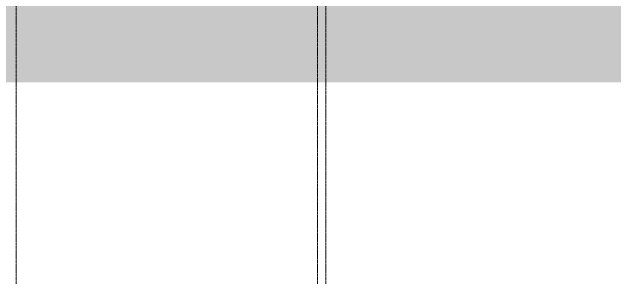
# Model space of a CAD drawing. Header units: inches. Extents: x 21408 to 98131, y -290 to 853.
# Drawn here: x 35555 to 36134, y -273 to -12 of the extents above; entities that cross this region are included whole.
import ezdxf

# ---------------------------------------------------------------- set-up
doc = ezdxf.new("R2010")
doc.units = ezdxf.units.IN
doc.header["$MEASUREMENT"] = 0
doc.linetypes.add('Grid Line 1_2_', pattern=[0.875, 0.5, -0.125, 0.125, -0.125])
doc.layers.add('C-TOPO', color=7, linetype='Continuous', lineweight=9)
doc.layers.add('S-GRID', color=1, linetype='Continuous', lineweight=9)

msp = doc.modelspace()

# ---------------------------------------------------------------- hatches: boundary and pattern name
at = {"layer": 'C-TOPO'}
h = msp.add_hatch(dxfattribs=at)
h.set_pattern_fill('FP_43', color=256, style=0, pattern_type=2)
h.set_pattern_definition([(0, (-87573.42, 98.42), (48, 48), [48, -48]), (0, (-87573.42, 116.42), (48, 48), [48, -48]), (0, (-87573.42, 134.42), (48, 48), [48, -48]), (90, (-87567.42, 140.42), (-48, 48), [48, -48]), (90, (-87549.42, 140.42), (-48, 48), [48, -48]), (90, (-87531.42, 140.42), (-48, 48), [48, -48])])
h.paths.add_polyline_path([(39526.97, -79.82), (39556.12, -79.82), (39556.12, 0), (39483.21, 0), (39483.21, -36), (39486.21, -36), (39486.21, -48), (39468.21, -48), (39468.21, -36), (39473.21, -36), (39473.21, -6), (35265.96, -6), (35265.96, -36), (35270.96, -36), (35270.96, -48), (35252.96, -48), (35252.96, -36), (35255.96, -36), (35255.96, 0), (35175.46, 0), (35175.46, -79.82), (39510.63, -79.82)], flags=0)

# ---------------------------------------------------------------- linework, layer by layer
at = {"layer": 'S-GRID', "linetype": 'Grid Line 1_2_'}
for p, q in [((35558.46, -273.16), (35558.46, 671.89)), ((35558.46, -273.16), (35558.46, 671.89)), ((35847.96, -273.16), (35847.96, 671.89)), ((35847.96, -273.16), (35847.96, 671.89)), ((35855.96, -273.16), (35855.96, 671.89))]:
    msp.add_line(p, q, dxfattribs=at)

doc.saveas('drawing.dxf')
